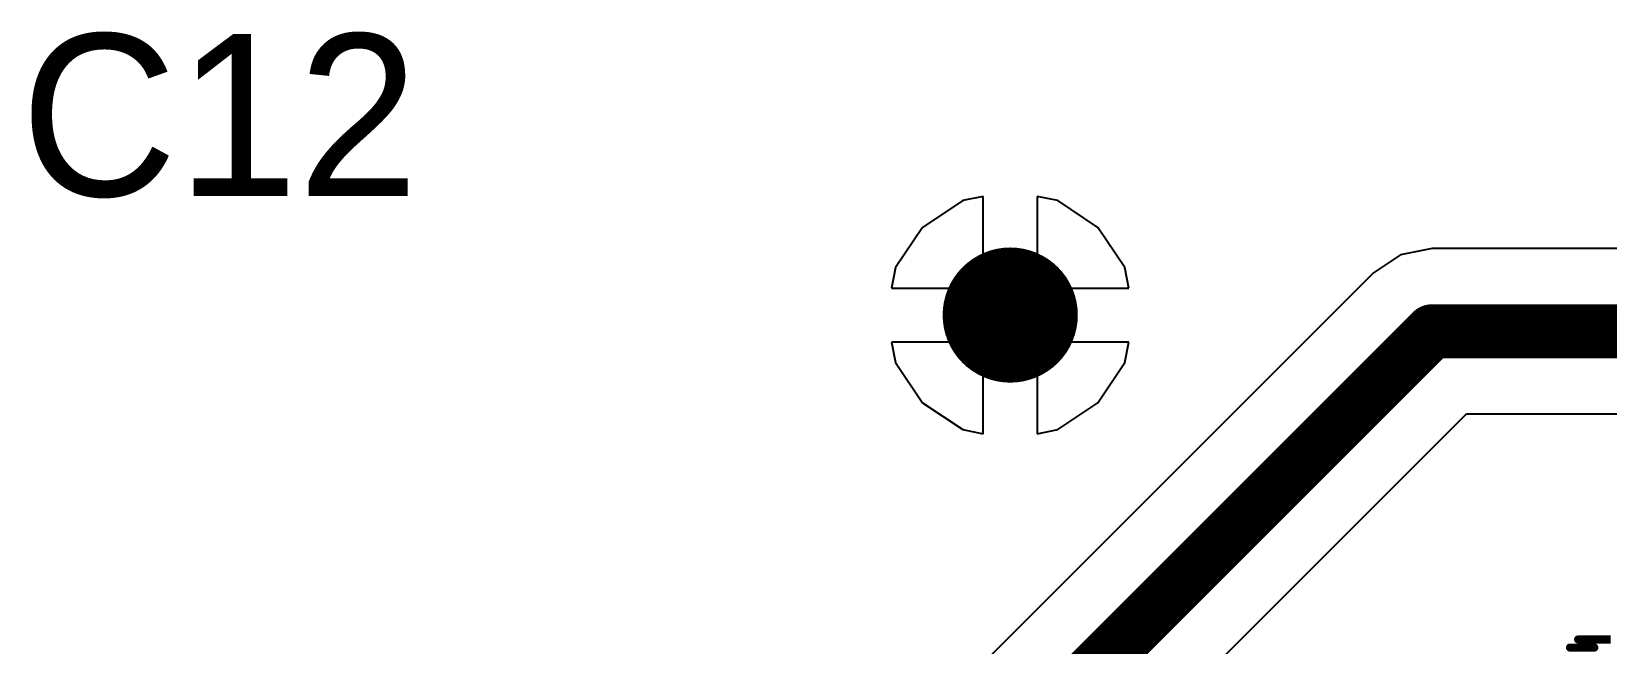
# Model space of a CAD drawing. Header units: millimetres. Extents: x 84.4 to 173.9, y 144 to 177.
# Drawn here: x 133.91 to 141.31, y 166.03 to 168.91 of the extents above; entities that cross this region are included whole.
import ezdxf

# ---------------------------------------------------------------- set-up
doc = ezdxf.new("R2010")
doc.units = ezdxf.units.MM
for name, color, linetype in [('BottomLayer', 5, 'Continuous'), ('BottomOverlay', 54, 'Continuous'), ('MultiLayer', 9, 'Continuous'), ('TopLayer', 1, 'Continuous'), ('TopOverlay', 2, 'Continuous'), ('ViaHoleLayer', 16, 'Continuous')]:
    doc.layers.add(name, color=color, linetype=linetype)

msp = doc.modelspace()

# ---------------------------------------------------------------- linework, layer by layer
at = {"layer": 'BottomLayer'}
for p, q in [((138.382, 168.1334), (138.286, 168.1144)), ((138.382, 167.703), (138.382, 168.1334)), ((138.732, 168.1144), (138.636, 168.1334)), ((138.636, 168.1334), (138.636, 167.703)), ((138.286, 168.1144), (138.097, 167.988)), ((138.921, 167.988), (138.732, 168.1144)), ((138.097, 167.988), (137.9707, 167.799)), ((139.0474, 167.799), (138.921, 167.988)), ((140.3416, 167.8587), (140.2155, 167.7745)), ((140.4902, 167.8883), (140.3416, 167.8587)), ((143.843, 167.8883), (140.4902, 167.8883)), ((140.2155, 167.7745), (135.3133, 162.8723)), ((137.9707, 167.799), (137.9516, 167.703)), ((139.0665, 167.703), (139.0474, 167.799)), ((137.9516, 167.703), (138.382, 167.703)), ((138.636, 167.703), (139.0665, 167.703)), ((138.382, 167.449), (137.9516, 167.449)), ((137.9516, 167.449), (137.9707, 167.353)), ((138.382, 167.0186), (138.382, 167.449)), ((139.0665, 167.449), (138.636, 167.449)), ((138.636, 167.449), (138.636, 167.0186)), ((139.0474, 167.353), (139.0665, 167.449)), ((137.9707, 167.353), (138.097, 167.164)), ((138.921, 167.164), (139.0474, 167.353)), ((135.9765, 162.4367), (140.6511, 167.1113)), ((138.097, 167.164), (138.286, 167.0377)), ((138.732, 167.0377), (138.921, 167.164)), ((140.6511, 167.1113), (143.843, 167.1113)), ((138.286, 167.0377), (138.382, 167.0186)), ((138.636, 167.0186), (138.732, 167.0377))]:
    msp.add_line(p, q, dxfattribs=at)
for points, const_width in [([(138.3503, 167.576, 1), (138.6678, 167.576, 1)], 0.3175), ([(140.4267, 167.4998, 1), (140.5537, 167.4998, 1)], 0.127), ([(140.4267, 167.4998, 1), (140.5537, 167.4998, 1)], 0.127)]:
    msp.add_lwpolyline(points, format="xyb", close=True, dxfattribs=dict(at, const_width=const_width))
at = {"layer": 'BottomLayer', "const_width": 0.254}
for points in [[(135.588, 162.5976), (140.4902, 167.4998)], [(140.4902, 167.4998), (151.8694, 167.4998)]]:
    msp.add_lwpolyline(points, dxfattribs=at)
at = {"layer": 'BottomOverlay', "const_width": 0.0381}
for points in [[(141.176, 166.052), (141.3284, 166.052)], [(141.1379, 166.0139), (141.2522, 166.0139)]]:
    msp.add_lwpolyline(points, dxfattribs=at)
at = {"layer": 'BottomOverlay', "const_width": 0.0191}
for points in [[(141.1665, 166.052, 1), (141.1855, 166.052, 1)], [(141.1284, 166.0139, 1), (141.1474, 166.0139, 1)], [(141.2427, 166.0139, 1), (141.2617, 166.0139, 1)]]:
    msp.add_lwpolyline(points, format="xyb", close=True, dxfattribs=at)
at = {"layer": 'MultiLayer', "const_width": 0.3175}
msp.add_lwpolyline([(138.3503, 167.576, 1), (138.6678, 167.576, 1)], format="xyb", close=True, dxfattribs=at)
at = {"layer": 'TopLayer'}
for p, q in [((138.382, 168.1334), (138.286, 168.1144)), ((138.382, 167.703), (138.382, 168.1334)), ((138.732, 168.1144), (138.636, 168.1334)), ((138.636, 168.1334), (138.636, 167.703)), ((138.286, 168.1144), (138.097, 167.988)), ((138.921, 167.988), (138.732, 168.1144)), ((138.097, 167.988), (137.9707, 167.799)), ((139.0474, 167.799), (138.921, 167.988)), ((137.9707, 167.799), (137.9516, 167.703)), ((139.0665, 167.703), (139.0474, 167.799)), ((137.9516, 167.703), (138.382, 167.703)), ((138.636, 167.703), (139.0665, 167.703)), ((138.382, 167.449), (137.9516, 167.449)), ((137.9516, 167.449), (137.9707, 167.353)), ((138.382, 167.0186), (138.382, 167.449)), ((139.0665, 167.449), (138.636, 167.449)), ((138.636, 167.449), (138.636, 167.0186)), ((139.0474, 167.353), (139.0665, 167.449)), ((137.9707, 167.353), (138.097, 167.164)), ((138.921, 167.164), (139.0474, 167.353)), ((138.097, 167.164), (138.286, 167.0377)), ((138.732, 167.0377), (138.921, 167.164)), ((138.286, 167.0377), (138.382, 167.0186)), ((138.636, 167.0186), (138.732, 167.0377))]:
    msp.add_line(p, q, dxfattribs=at)
at = {"layer": 'TopLayer', "const_width": 0.3175}
msp.add_lwpolyline([(138.3503, 167.576, 1), (138.6678, 167.576, 1)], format="xyb", close=True, dxfattribs=at)
at = {"layer": 'ViaHoleLayer', "const_width": 0.1905}
msp.add_lwpolyline([(138.4138, 167.576, 1), (138.6043, 167.576, 1)], format="xyb", close=True, dxfattribs=at)

# ---------------------------------------------------------------- texts
at = {"layer": 'TopOverlay'}
msp.add_text('C12', height=0.762, dxfattribs=at).set_placement((133.8608, 168.1348))

doc.saveas('drawing.dxf')
